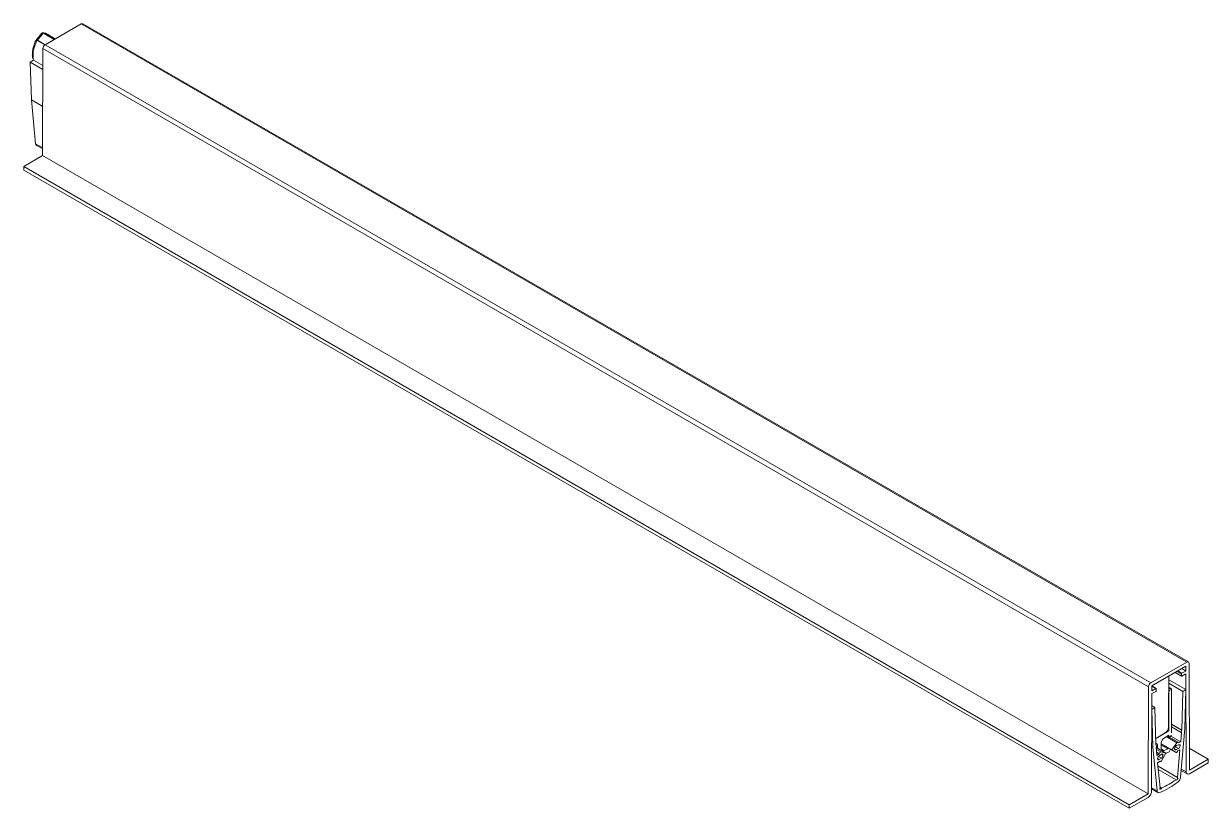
# Model space of a CAD drawing. Header units: millimetres. Extents: x -543 to 335, y 340 to 992.
# Drawn here: x -39.5 to 225.6, y 816.4 to 992 of the extents above; entities that cross this region are included whole.
import ezdxf

# ---------------------------------------------------------------- set-up
doc = ezdxf.new("R2010")
doc.units = ezdxf.units.MM

msp = doc.modelspace()

# ---------------------------------------------------------------- linework, layer by layer
at = {"color": 7, "linetype": 'Continuous', "lineweight": 15}
for p, q in [((-34.724, 987.318), (-26.662, 991.972)), ((220.825, 849.101), (-26.662, 991.972)), ((221.175, 849.136), (-26.312, 992.007)), ((-35.577, 989.821), (-36.839, 988.259)), ((-35.174, 989.933), (-36.468, 988.331)), ((-35.391, 989.948), (-35.363, 989.955)), ((-35.135, 989.917), (-35.174, 989.933)), ((-35.137, 989.962), (-35.07, 989.936)), ((-32.47, 988.62), (-34.663, 989.885)), ((-36.533, 988.275), (-36.572, 988.288)), ((-36.535, 988.35), (-36.468, 988.331)), ((-35.288, 962.497), (-35.219, 986.463)), ((212.268, 843.592), (-35.219, 986.463)), ((-34.724, 987.318), (212.763, 844.447)), ((-37.345, 983.866), (-38.052, 983.432)), ((-35.23, 982.645), (-37.345, 983.866)), ((-35.233, 981.805), (-38.052, 983.432)), ((-38.052, 983.432), (-37.816, 974.972)), ((-35.257, 973.495), (-37.816, 974.972)), ((-37.816, 974.972), (-36.873, 965.173)), ((-36.669, 964.798), (-35.284, 963.999)), ((-39.532, 960.047), (-35.288, 962.497)), ((207.955, 817.175), (-39.532, 960.047)), ((-39.532, 959.23), (-39.532, 960.047)), ((212.199, 819.625), (-35.288, 962.497)), ((207.955, 816.359), (-39.532, 959.23)), ((212.763, 844.447), (220.825, 849.101)), ((221.32, 848.817), (221.389, 824.93)), ((212.974, 843.752), (220.614, 848.162)), ((216.794, 833.709), (216.794, 845.957)), ((218.206, 846.772), (219.66, 845.933)), ((219.629, 846.41), (219.629, 846.002)), ((219.697, 847.633), (220.617, 847.103)), ((220.617, 847.103), (219.735, 846.594)), ((219.735, 845.94), (220.619, 846.451)), ((220.614, 848.162), (220.617, 847.103)), ((220.619, 846.451), (220.682, 824.519)), ((212.199, 819.625), (212.268, 843.592)), ((212.971, 842.689), (212.974, 843.752)), ((213.928, 843.206), (212.978, 843.754)), ((220.617, 842.934), (216.794, 845.141)), ((219.91, 842.551), (216.794, 844.35)), ((217.354, 843.129), (216.794, 843.452)), ((216.794, 843.303), (217.183, 843.079)), ((212.906, 820.031), (212.97, 842.035)), ((212.97, 842.035), (213.853, 842.545)), ((213.853, 843.198), (212.971, 842.689)), ((213.959, 842.729), (213.959, 843.137)), ((216.688, 842.221), (217.183, 843.079)), ((216.688, 834.464), (216.688, 842.221)), ((217.254, 843.12), (217.183, 843.079)), ((217.395, 833.258), (217.395, 843.038)), ((219.91, 842.551), (219.678, 833.883)), ((220.617, 842.934), (219.91, 842.551)), ((220.381, 834.201), (220.617, 842.934)), ((212.971, 838.52), (212.959, 838.526)), ((213.678, 838.953), (212.962, 839.367)), ((213.678, 838.953), (212.971, 838.52)), ((212.971, 838.52), (213.207, 830.06)), ((213.91, 830.553), (213.678, 838.953)), ((213.869, 832.021), (216.794, 833.709)), ((213.869, 832.021), (215.981, 833.24)), ((215.804, 832.158), (216.811, 832.739)), ((216.811, 832.739), (216.781, 832.385)), ((219.678, 833.883), (217.395, 835.201)), ((219.603, 833.848), (217.395, 835.123)), ((219.56, 833.353), (217.395, 834.603)), ((219.438, 823.313), (220.381, 834.201)), ((219.633, 833.387), (219.449, 831.25)), ((219.603, 833.848), (219.56, 833.353)), ((219.56, 833.353), (219.633, 833.387)), ((219.678, 833.883), (219.603, 833.848)), ((213.207, 830.06), (212.935, 830.216)), ((213.207, 830.06), (214.15, 820.26)), ((213.985, 830.605), (213.907, 830.65)), ((213.985, 830.605), (213.91, 830.553)), ((213.955, 830.108), (214.028, 830.159)), ((214.139, 828.185), (213.955, 830.108)), ((216.154, 828.732), (213.966, 829.995)), ((214.028, 830.159), (213.985, 830.605)), ((214.248, 830.443), (214.248, 829.832)), ((215.097, 829.737), (215.097, 830.933)), ((217.434, 829.471), (215.097, 830.82)), ((215.097, 830.772), (218.405, 828.862)), ((216.545, 829.662), (215.097, 830.498)), ((218.86, 831.173), (216.479, 832.547)), ((216.781, 832.385), (216.78, 832.374)), ((216.928, 832.288), (216.945, 832.3)), ((216.945, 832.3), (217.179, 832.478)), ((219.449, 831.25), (217.234, 832.528)), ((218.591, 831.047), (217.434, 829.471)), ((219.014, 830.601), (218.499, 830.386)), ((219.449, 831.25), (218.921, 831.009)), ((214.667, 828.553), (214.071, 828.897)), ((214.667, 828.553), (214.139, 828.185)), ((215.089, 828.417), (214.574, 828.039)), ((214.648, 827.27), (215.166, 827.613)), ((216.154, 828.732), (214.997, 828.972)), ((215.49, 828.268), (215.157, 828.46)), ((215.186, 827.007), (216.154, 828.732)), ((216.545, 829.662), (215.73, 829.29)), ((216.72, 828.93), (216.109, 828.652)), ((216.568, 829.923), (216.545, 829.662)), ((217.434, 829.471), (218.402, 828.864)), ((218.422, 829.492), (218.94, 829.747)), ((219.294, 829.459), (218.755, 823.231)), ((218.766, 829.218), (219.294, 829.459)), ((225.633, 827.38), (221.375, 829.838)), ((221.389, 824.93), (225.633, 827.38)), ((225.633, 827.38), (225.633, 826.564)), ((214.294, 826.573), (214.822, 826.941)), ((214.833, 820.967), (214.294, 826.573)), ((218.755, 823.231), (214.372, 825.761)), ((218.406, 822.753), (214.441, 825.042)), ((214.761, 826.899), (214.883, 826.829)), ((219.569, 824.826), (220.889, 824.064)), ((221.389, 824.114), (225.633, 826.564)), ((207.955, 817.175), (212.199, 819.625)), ((212.908, 820.72), (214.354, 819.886)), ((215.182, 820.892), (214.82, 821.101)), ((207.955, 816.359), (212.199, 818.809)), ((207.955, 816.359), (207.955, 817.175))]:
    msp.add_line(p, q, dxfattribs=at)
at = {"color": 8, "linetype": 'Continuous', "lineweight": 15}
for p, q in [((-32.679, 988.499), (-35.135, 989.917)), ((-35.07, 989.936), (-32.63, 988.528)), ((-34.795, 987.272), (-36.533, 988.275)), ((-36.468, 988.331), (-34.719, 987.321)), ((-35.283, 964.255), (-36.873, 965.173)), ((218.249, 846.798), (219.629, 846.002)), ((219.629, 846.41), (218.603, 847.002)), ((218.815, 847.124), (219.735, 846.594)), ((213.853, 843.198), (212.974, 843.706)), ((217.254, 843.12), (216.794, 843.385)), ((214.248, 830.443), (213.986, 830.595)), ((218.402, 828.864), (215.097, 830.772)), ((218.591, 831.047), (216.235, 832.407)), ((216.781, 832.385), (216.49, 832.553)), ((218.94, 829.747), (218.236, 830.153)), ((214.997, 828.972), (214.009, 829.543)), ((214.648, 827.27), (214.27, 827.488)), ((215.166, 827.613), (214.515, 827.989)), ((215.73, 829.29), (215.101, 829.654)), ((218.422, 829.492), (218.095, 829.681)), ((219.597, 825.146), (220.682, 824.519)), ((214.15, 820.26), (212.909, 820.977))]:
    msp.add_line(p, q, dxfattribs=at)
at = {"color": 7, "linetype": 'Continuous', "lineweight": 15, "flags": 128}
for points in [[(218.921, 831.009), (218.919, 831.077), (218.9, 831.132), (218.866, 831.169), (218.819, 831.186), (218.764, 831.181), (218.704, 831.154), (218.645, 831.108), (218.591, 831.047)], [(218.94, 829.747), (219.074, 829.843), (219.192, 829.987), (219.278, 830.157), (219.317, 830.33), (219.305, 830.478), (219.244, 830.582), (219.142, 830.625), (219.014, 830.601)], [(214.574, 828.039), (214.446, 827.915), (214.344, 827.753), (214.283, 827.579), (214.271, 827.416), (214.31, 827.29), (214.396, 827.218), (214.514, 827.211), (214.648, 827.27)], [(215.49, 828.268), (215.478, 828.344), (215.452, 828.407), (215.412, 828.455), (215.361, 828.485), (215.301, 828.497), (215.233, 828.489), (215.161, 828.462), (215.089, 828.417)], [(215.73, 829.29), (215.603, 829.246), (215.483, 829.232), (215.374, 829.249), (215.279, 829.295), (215.201, 829.37), (215.144, 829.471), (215.109, 829.595), (215.097, 829.737)], [(218.098, 829.774), (218.095, 829.688), (218.106, 829.612), (218.132, 829.548), (218.171, 829.5), (218.222, 829.47), (218.283, 829.458), (218.35, 829.466), (218.422, 829.492)], [(218.402, 828.864), (218.449, 828.849), (218.505, 828.855), (218.565, 828.883), (218.624, 828.93), (218.677, 828.992), (218.721, 829.065), (218.752, 829.142), (218.766, 829.218)], [(214.822, 826.941), (214.836, 826.882), (214.867, 826.84), (214.911, 826.818), (214.964, 826.817), (215.023, 826.838), (215.083, 826.879), (215.139, 826.937), (215.186, 827.007)], [(218.755, 823.231), (218.794, 823.165), (218.799, 823.068), (218.769, 822.957), (218.709, 822.85), (218.629, 822.765), (218.543, 822.717), (218.464, 822.713), (218.406, 822.753)], [(215.182, 820.892), (215.124, 820.784), (215.045, 820.698), (214.959, 820.646), (214.879, 820.639), (214.819, 820.676), (214.789, 820.753), (214.794, 820.855), (214.833, 820.967)]]:
    msp.add_lwpolyline(points, dxfattribs=at)
at = {"color": 7, "linetype": 'Continuous', "lineweight": 15}
for centre, radius, start, end in [((-26.459, 991.705), 0.336, 64.07248, 127.23823), ((-35.105, 989.885), 0.0835, 111.97178, 144.81962), ((-35.067, 989.809), 0.128, 91.20567, 121.89864), ((-36.361, 988.205), 0.226, 140.19382, 158.3944), ((-36.337, 988.112), 0.254, 120.95287, 140.26482), ((-34.144, 986.412), 1.076, 122.61467, 177.27506), ((-36.426, 965.173), 0.447, 180.01714, 236.95539), ((221.018, 848.864), 0.305, 351.07086, 129.24914), ((219.693, 845.991), 0.0655, 170.78575, 309.20319), ((219.859, 846.399), 0.231, 122.60549, 177.39461), ((213.343, 843.54), 1.076, 122.61467, 177.27506), ((213.895, 843.148), 0.0655, 350.78575, 129.20319), ((213.729, 842.739), 0.231, 302.60549, 357.39461), ((217.309, 843.052), 0.0873, 350.78584, 129.20353), ((215.153, 834.534), 1.537, 302.60543, 357.39454), ((216.877, 832.856), 0.484, 308.58098, 348.92803), ((213.815, 830.515), 0.439, 350.61494, 78.97751), ((216.632, 830.863), 1.537, 122.6055, 177.39451), ((218.849, 829.72), 0.752, 117.68008, 175.86338), ((215.049, 828.591), 0.384, 97.8179, 185.67713), ((214.74, 828.23), 0.75, 304.565, 2.86992), ((216.294, 829.588), 0.784, 302.94781, 350.30264), ((207.27, 837.562), 19.195, 292.94672, 307.0479), ((207.708, 837.562), 18.269, 294.1488, 305.84582), ((217.858, 823.497), 1.59, 307.87264, 353.34861), ((221.113, 824.452), 0.436, 171.07096, 309.2491), ((211.37, 820.104), 1.538, 302.6147, 357.27502), ((214.56, 820.247), 0.41, 178.15213, 298.1749)]:
    msp.add_arc(centre, radius, start, end, dxfattribs=at)
msp.add_ellipse((-35.819, 986.684), major_axis=(1.059, 3.244), ratio=0.3841052, start_param=6.2022889, end_param=6.5117236, dxfattribs=at)
at = {"color": 8, "linetype": 'Continuous', "lineweight": 15}
msp.add_ellipse((-35.819, 986.684), major_axis=(1.059, 3.244), ratio=0.3841052, start_param=1.18289, end_param=2.7645684, dxfattribs=at)
at = {"color": 7, "linetype": 'Continuous', "lineweight": 15}
for points, knots in [([(-35.174, 989.933), (-35.224, 989.942), (-35.325, 989.96), (-35.46, 989.92), (-35.546, 989.869), (-35.571, 989.824), (-35.574, 989.819)], [0, 0, 0, 0, 0.3195893, 0.6379731, 0.9581119, 1, 1, 1, 1]), ([(-35.395, 989.951), (-35.447, 989.928), (-35.519, 989.897), (-35.561, 989.832), (-35.573, 989.814)], [0, 0, 0, 0, 0.7170395, 1, 1, 1, 1]), ([(-34.618, 989.823), (-34.659, 989.861), (-34.832, 990.021), (-35.156, 990.021), (-35.363, 989.961), (-35.404, 989.95)], [0, 0, 0, 0, 0.19919865, 0.84148726, 1, 1, 1, 1]), ([(-36.847, 988.263), (-36.914, 988.111), (-37.108, 987.673), (-37.366, 986.865), (-37.565, 985.896), (-37.618, 985.004), (-37.572, 984.362), (-37.423, 984.076), (-37.374, 983.982)], [0, 0, 0, 0, 0.1069655, 0.3084916, 0.5050361, 0.7004999, 0.9011542, 1, 1, 1, 1])]:
    msp.add_open_spline(points, degree=3, knots=knots, dxfattribs=at)
at = {"color": 8, "linetype": 'Continuous', "lineweight": 15}
for points, knots in [([(-35.363, 989.955), (-35.338, 989.964), (-35.267, 989.989), (-35.188, 989.973), (-35.137, 989.962)], [0, 0, 0, 0, 0.3498331, 1, 1, 1, 1]), ([(-36.572, 988.288), (-36.619, 988.292), (-36.712, 988.301), (-36.821, 988.269), (-36.858, 988.223), (-36.876, 988.2)], [0, 0, 0, 0, 0.3333869, 0.6651236, 1, 1, 1, 1]), ([(-36.835, 988.254), (-36.82, 988.273), (-36.783, 988.319), (-36.678, 988.357), (-36.583, 988.352), (-36.535, 988.35)], [0, 0, 0, 0, 0.2463541, 0.6221976, 1, 1, 1, 1])]:
    msp.add_open_spline(points, degree=3, knots=knots, dxfattribs=at)

doc.saveas('drawing.dxf')
